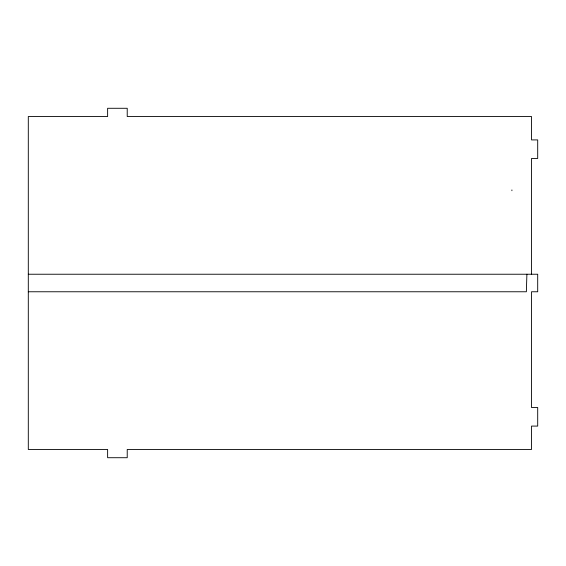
<?xml version="1.0" encoding="UTF-8"?>
<svg xmlns="http://www.w3.org/2000/svg" width="566" height="566" viewBox="0 0 566 566"><rect width="100%" height="100%" fill="white"/><g stroke="black" fill="none" stroke-linecap="round" stroke-linejoin="round"><path stroke-width="0.85" d="M511.905 190.707L511.905 189.935M526.896 274.234L526.359 291.766L28.3 291.766M28.3 274.234L537.7 274.234L537.7 291.766L531.516 291.766L531.516 407.527L537.7 407.527L537.7 426.085L531.516 426.085L531.516 449.468L127.223 449.468L127.223 457.717L107.625 457.717L107.625 449.468L28.3 449.468L28.3 116.532L107.625 116.532L107.625 108.283L127.223 108.283L127.223 116.532L531.516 116.532L531.516 139.915L537.7 139.915L537.7 158.473L531.516 158.473L531.516 274.234"/></g></svg>
